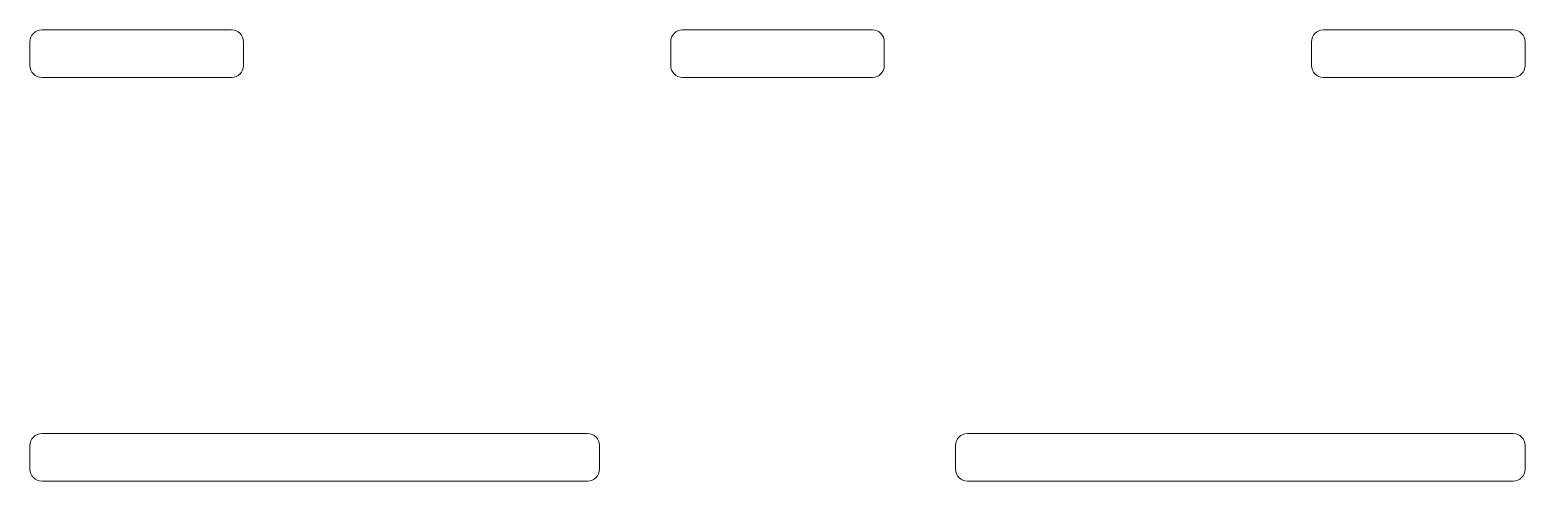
# Model space of a CAD drawing. Header units: millimetres. Extents: x 0 to 126, y 0 to 38.
import ezdxf

# ---------------------------------------------------------------- set-up
doc = ezdxf.new("R2010")
doc.units = ezdxf.units.MM
doc.layers.add('3', color=7, linetype='Continuous', true_color=0xffffff)

msp = doc.modelspace()

# ---------------------------------------------------------------- linework, layer by layer
at = {"layer": '3', "color": 51, "linetype": 'Continuous', "lineweight": 18}
for p, q in [((1, 38), (17, 38)), ((55, 38), (71, 38)), ((109, 38), (125, 38)), ((0, 37), (0, 35)), ((18, 37), (18, 35)), ((54, 37), (54, 35)), ((72, 37), (72, 35)), ((108, 37), (108, 35)), ((126, 37), (126, 35)), ((1, 34), (17, 34)), ((55, 34), (71, 34)), ((109, 34), (125, 34)), ((47, 4), (1, 4)), ((125, 4), (79, 4)), ((0, 3), (0, 1)), ((48, 3), (48, 1)), ((78, 3), (78, 1)), ((126, 3), (126, 1)), ((1, 0), (47, 0)), ((79, 0), (125, 0))]:
    msp.add_line(p, q, dxfattribs=at)
for centre, start, end in [((1, 37), 90, 180), ((17, 37), 0, 90), ((55, 37), 90, 180), ((71, 37), 0, 90), ((109, 37), 90, 180), ((125, 37), 0, 90), ((1, 35), 180, 270), ((17, 35), 270, 0), ((55, 35), 180, 270), ((71, 35), 270, 0), ((109, 35), 180, 270), ((125, 35), 270, 0), ((1, 3), 90, 180), ((47, 3), 0, 90), ((79, 3), 90, 180), ((125, 3), 0, 90), ((1, 1), 180, 270), ((47, 1), 270, 0), ((79, 1), 180, 270), ((125, 1), 270, 0)]:
    msp.add_arc(centre, 1, start, end, dxfattribs=at)

doc.saveas('drawing.dxf')
